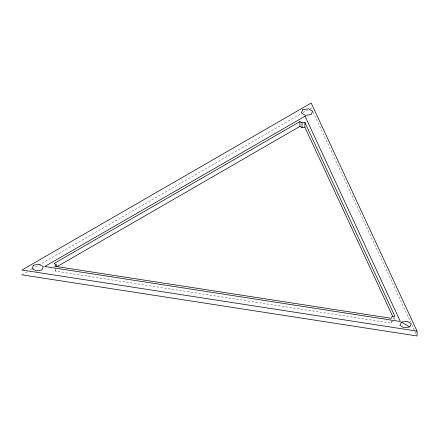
<?xml version="1.0" encoding="UTF-8"?>
<svg xmlns="http://www.w3.org/2000/svg" width="439" height="439" viewBox="0 0 439 439"><rect width="100%" height="100%" fill="white"/><g stroke="black" fill="none" stroke-linecap="round" stroke-linejoin="round"><path stroke-width="0.33" stroke-dasharray="2.19 1.65" d="M393.141 321.326L392 321.502L391.237 323.148L55.402 271.198L56.165 269.551L55.122 268.948M21.95 274.841L27.295 271.757M29.671 270.386L31.454 269.359M32.047 269.014L300.495 114.03M302.866 112.658L307.618 109.915M309.994 108.543L311.185 107.857L312.047 109.723M313.205 112.208L410.706 322.292M411.859 324.778L414.74 330.995M415.031 331.615L416.474 334.721M393.124 317.331L394.277 319.817M394.853 317.446L394.853 319.855M391.237 320.739L391.237 323.148M55.402 268.783L55.402 271.198M54.079 265.332L54.079 267.137"/><path stroke-width="0.66" d="M56.165 264.728L55.402 266.374L391.237 318.33L392 316.684L394.853 316.239L304.869 122.349L302.016 122.788L299.93 121.587L54.079 263.526L56.165 264.728L56.165 266.539M401.394 322.105L399.869 325.398L404.039 327.807L409.746 326.929L411.272 323.636L407.096 321.222L401.394 322.105L409.746 326.929M57.048 266.632L299.93 126.405L302.016 127.612L304.869 127.167L392.834 316.711M417.05 331.143L21.95 270.023L311.185 103.033L417.05 331.143L417.05 335.967L21.95 274.841M304.869 122.349L304.869 127.167M302.016 122.788L302.016 127.612M299.93 121.587L299.93 126.405M33.457 265.189L31.932 268.481L36.102 270.89L41.809 270.007L43.335 266.714L39.159 264.305L33.457 265.189M302.806 109.679L301.28 112.971L305.451 115.38L311.158 114.502L312.683 111.21L308.507 108.795L302.806 109.679M305.072 116.203L44.762 266.495L400.352 321.502L305.072 116.203"/></g></svg>
